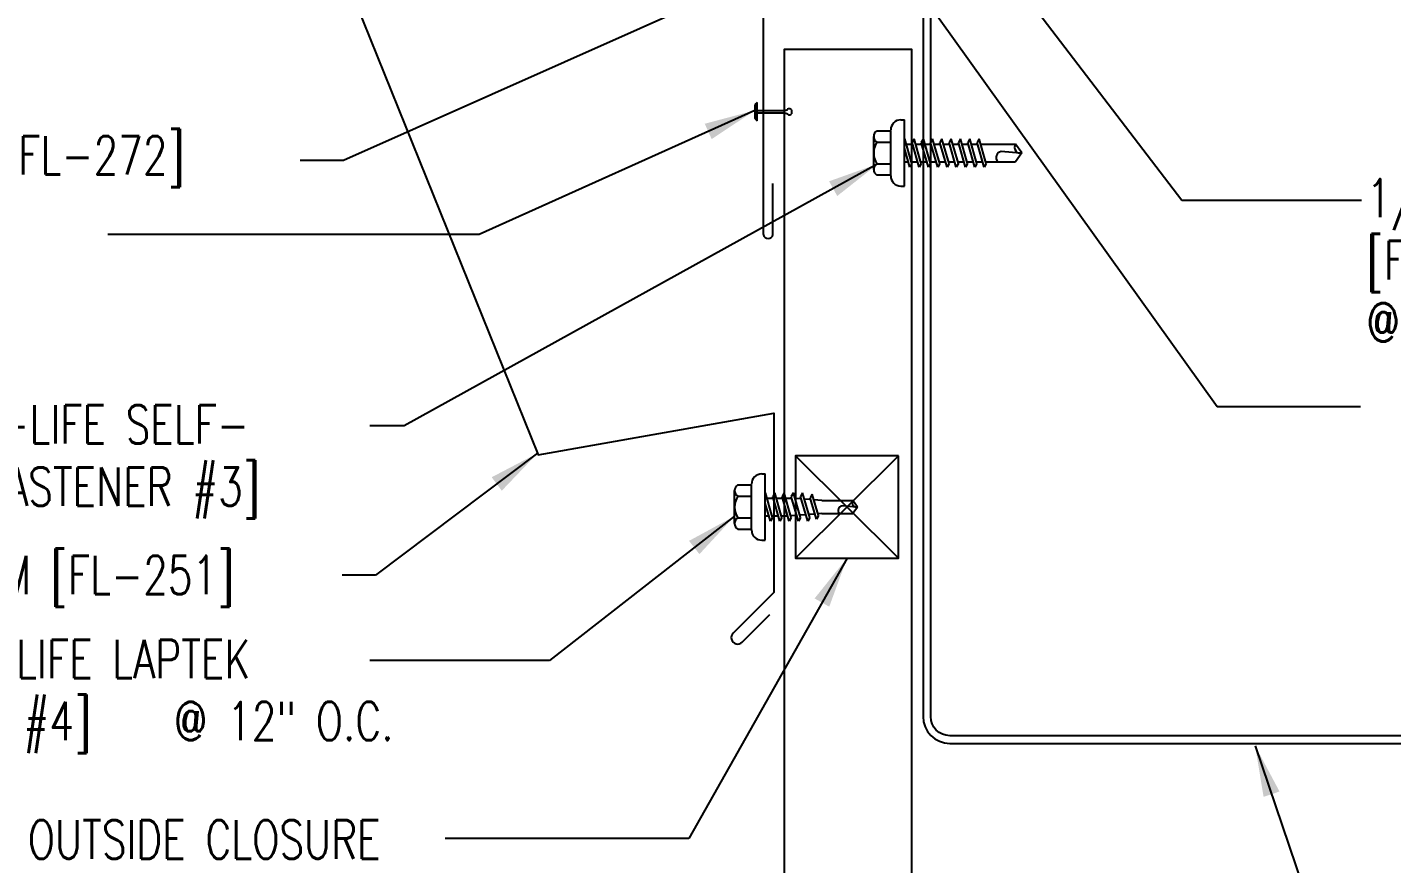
# Model space of a CAD drawing. Header units: inches. Extents: x 1.3 to 41.3, y 3.2 to 47.8.
# Drawn here: x 15.41 to 28.75, y 12.72 to 20.89 of the extents above; entities that cross this region are included whole.
import ezdxf

# ---------------------------------------------------------------- set-up
doc = ezdxf.new("R2010")
doc.units = ezdxf.units.IN
doc.header["$MEASUREMENT"] = 0
for name, color, linetype in [('CLO', 3, 'Continuous'), ('FASTENER', 9, 'Continuous'), ('PANEL', 11, 'Continuous'), ('STLA', 12, 'Continuous'), ('TEXT', 2, 'Continuous'), ('TRIM', 6, 'Continuous')]:
    doc.layers.add(name, color=color, linetype=linetype)
doc.styles.add('TEXT1', font='ROMANS.shx', dxfattribs={"width": 0.75, "height": 0.375})
doc.dimstyles.new('DETAIL$7', dxfattribs={"dimscale": 4, "dimtxt": 0.09375, "dimasz": 0.125, "dimexe": 0.0625, "dimexo": 0.125, "dimgap": 0.0625, "dimtad": 1, "dimdec": 4, "dimzin": 3, "dimdsep": 46, "dimlunit": 4, "dimtxsty": 'TEXT1', "dimblk": 'ARCHTICK', "dimcen": 0.0625, "dimclrd": 7, "dimclre": 7, "dimclrt": 2, "dimadec": 0, "dimazin": 0, "dimtfac": 0.59375, "dimtdec": 4, "dimtmove": 0, "dimatfit": 3, "dimfxl": 0, "dimfrac": 2, "dimtolj": 1, "dimtzin": 3, "dimarcsym": 0})

# ---------------------------------------------------------------- blocks, each defined once
blk = doc.blocks.new('_ArchTick')
at = {"color": 0, "linetype": 'ByBlock', "const_width": 0.15}
blk.add_lwpolyline([(-0.5, -0.5), (0.5, 0.5)], dxfattribs=at)
blk = doc.blocks.new('MB_DW4')
at = {"layer": 'FASTENER'}
for p, q in [((-0.217, 0.305), (-0.217, 0.171)), ((-0.163, 0.337), (0.159, 0.337)), ((-0.108, 0.305), (-0.108, 0.171)), ((0.105, 0.305), (0.105, 0.171)), ((0.214, 0.305), (0.214, 0.171)), ((-0.226, 0.171), (0.214, 0.171)), ((-0.326, 0.071), (-0.326, 0.037)), ((-0.326, 0.037), (0.322, 0.037)), ((-0.141, -0.014), (0.037, 0.037)), ((-0.105, -0.034), (0.137, 0.035)), ((-0.088, 0.037), (-0.088, 0.001)), ((-0.088, 0.037), (0.085, 0.037)), ((0.085, 0.037), (0.134, 0.037)), ((0.085, 0.02), (0.085, -0.041)), ((0.137, 0.035), (0.134, 0.037)), ((0.322, 0.071), (0.322, 0.037)), ((-0.105, -0.034), (-0.141, -0.014)), ((-0.141, -0.105), (0.102, -0.036)), ((-0.105, -0.125), (-0.141, -0.105)), ((-0.141, -0.196), (0.102, -0.127)), ((-0.105, -0.125), (0.137, -0.056)), ((-0.088, -0.029), (-0.088, -0.09)), ((-0.088, -0.12), (-0.088, -0.181)), ((0.085, -0.071), (0.085, -0.131)), ((0.137, -0.056), (0.102, -0.036)), ((0.137, -0.147), (0.102, -0.127)), ((-0.105, -0.216), (-0.141, -0.196)), ((-0.141, -0.287), (0.102, -0.217)), ((-0.105, -0.216), (0.137, -0.147)), ((-0.105, -0.307), (0.137, -0.238)), ((-0.084, -0.27), (-0.088, -0.211)), ((0.077, -0.315), (0.082, -0.253)), ((0.084, -0.223), (0.085, -0.211)), ((0.085, -0.162), (0.085, -0.211)), ((0.137, -0.238), (0.102, -0.217)), ((-0.105, -0.307), (-0.141, -0.287)), ((-0.141, -0.378), (0.102, -0.308)), ((-0.105, -0.398), (-0.141, -0.378)), ((-0.105, -0.398), (0.137, -0.328)), ((-0.078, -0.36), (-0.082, -0.3)), ((-0.071, -0.449), (-0.075, -0.389)), ((0.071, -0.408), (0.075, -0.346)), ((0.137, -0.328), (0.102, -0.308)), ((-0.122, -0.463), (0.089, -0.403)), ((-0.086, -0.483), (-0.122, -0.463)), ((-0.086, -0.483), (0.124, -0.423)), ((-0.066, -0.516), (-0.069, -0.478)), ((-0.066, -0.516), (-0.066, -0.82)), ((0.063, -0.515), (0.068, -0.439)), ((0.063, -0.516), (0.063, -0.82)), ((0.124, -0.423), (0.089, -0.403)), ((-0.003, -0.854), (0.009, -0.714)), ((-0.002, -0.866), (-0.066, -0.82)), ((-0.002, -0.866), (0.063, -0.82))]:
    blk.add_line(p, q, dxfattribs=at)
for centre, radius, start, end in [((-0.163, 0.274), 0.0628, 29.8754, 150.1246), ((-0.002, 0.141), 0.196, 56.9974, 123.0026), ((0.159, 0.274), 0.0628, 29.8754, 150.1246), ((-0.226, 0.071), 0.1, 90, 180), ((0.222, 0.071), 0.1, 0, 90), ((0.073, -0.516), 0.01, 175.9484, 180), ((-0.036, -0.723), 0.0461, 11.1445, 130.906), ((0.039, -0.855), 0.0422, 55.4585, 194.8454)]:
    blk.add_arc(centre, radius, start, end, dxfattribs=at)
blk = doc.blocks.new('FD-F4')
at = {"layer": 'TEXT', "style": 'TEXT1', "width": 0.75}
for s, p in [('1/4-14 x 7/8 LONG-LIFE LAPTEK', (0.0047, -0.0408)), ('W/WASHER [FASTENER #4]', (0.0047, -0.1926))]:
    blk.add_text(s, height=0.09375, dxfattribs=at).set_placement(p)
blk.add_attdef('(QUANTITY)', (1.4847, -0.1926), '', height=0.0938, dxfattribs=at)
at = {"layer": 'TEXT', "style": 'TEXT1', "flags": 1}
for tag, p in [('Color', (0.0624, -0.4349)), ('Calc', (0.0624, -0.4349)), ('Opt1', (0.0624, -0.4349)), ('Opt2', (0.0624, -0.4349)), ('Opt3', (0.0624, -0.4349)), ('Description', (0.0624, -0.4349)), ('Multiple', (0.0624, -0.4349)), ('Part', (0.0624, -0.4349)), ('Spare1', (0.0624, -0.6224)), ('Spare2', (0.0624, -0.6224)), ('Spare3', (0.0624, -0.6224)), ('Spare4', (0.0624, -0.6224)), ('Spare5', (0.0624, -0.6224)), ('Spare6', (0.0624, -0.6224)), ('Spare7', (0.0624, -0.6224)), ('Spare8', (0.0624, -0.6224)), ('Spare9', (0.0624, -0.6224)), ('Spare10', (0.0624, -0.6224))]:
    blk.add_attdef(tag, p, '', height=0.0938, dxfattribs=at)
blk = doc.blocks.new('A$C5A8876CE')
at = {"layer": 'TRIM'}
for p, q in [((-3.343, 4.993), (0.104, 5.601)), ((-3.343, 0.993), (-3.343, 4.993)), ((-3.249, 0.993), (-3.249, 1.493))]:
    blk.add_line(p, q, dxfattribs=at)
blk.add_arc((-3.296, 1.001), 0.0475, 189.1159, 350.8841, dxfattribs=at)
blk = doc.blocks.new('fz2')
at = {"layer": 'FASTENER'}
for p, q in [((-0.215, 0.305), (-0.215, 0.171)), ((-0.161, 0.337), (0.161, 0.337)), ((-0.107, 0.305), (-0.107, 0.171)), ((0.107, 0.305), (0.107, 0.171)), ((0.215, 0.305), (0.215, 0.171)), ((-0.224, 0.171), (0.215, 0.171)), ((-0.324, 0.071), (-0.324, 0.037)), ((-0.324, 0.037), (0.324, 0.037)), ((-0.139, -0.016), (0.046, 0.037)), ((-0.104, -0.036), (0.139, 0.033)), ((-0.086, 0.037), (0.086, 0.037)), ((-0.086, 0.037), (-0.086, -0.001)), ((0.086, 0.037), (0.133, 0.037)), ((0.086, 0.018), (0.086, -0.042)), ((0.139, 0.033), (0.133, 0.037)), ((0.324, 0.071), (0.324, 0.037)), ((-0.104, -0.036), (-0.139, -0.016)), ((-0.139, -0.107), (0.104, -0.038)), ((-0.104, -0.127), (-0.139, -0.107)), ((-0.139, -0.198), (0.104, -0.128)), ((-0.104, -0.127), (0.139, -0.058)), ((-0.086, -0.031), (-0.086, -0.092)), ((-0.086, -0.122), (-0.086, -0.183)), ((0.086, -0.073), (0.086, -0.133)), ((0.139, -0.058), (0.104, -0.038)), ((0.139, -0.149), (0.104, -0.128)), ((-0.104, -0.218), (-0.139, -0.198)), ((-0.139, -0.289), (0.104, -0.219)), ((-0.104, -0.218), (0.139, -0.149)), ((-0.104, -0.309), (0.139, -0.239)), ((-0.086, -0.213), (-0.086, -0.274)), ((0.086, -0.164), (0.086, -0.224)), ((0.086, -0.255), (0.086, -0.315)), ((0.139, -0.239), (0.104, -0.219)), ((-0.104, -0.309), (-0.139, -0.289)), ((-0.139, -0.38), (0.104, -0.31)), ((-0.104, -0.4), (-0.139, -0.38)), ((-0.104, -0.4), (0.139, -0.33)), ((-0.086, -0.304), (-0.086, -0.364)), ((-0.086, -0.395), (-0.086, -0.455)), ((0.086, -0.345), (0.086, -0.406)), ((0.139, -0.33), (0.104, -0.31)), ((-0.139, -0.47), (0.104, -0.401)), ((-0.104, -0.491), (-0.139, -0.47)), ((-0.139, -0.561), (0.104, -0.492)), ((-0.104, -0.491), (0.139, -0.421)), ((-0.104, -0.581), (0.139, -0.512)), ((-0.086, -0.486), (-0.086, -0.546)), ((0.086, -0.436), (0.086, -0.497)), ((0.086, -0.527), (0.086, -0.588)), ((0.139, -0.421), (0.104, -0.401)), ((0.139, -0.512), (0.104, -0.492)), ((-0.104, -0.581), (-0.139, -0.561)), ((-0.139, -0.652), (0.104, -0.583)), ((-0.104, -0.672), (-0.139, -0.652)), ((-0.104, -0.672), (0.139, -0.603)), ((-0.086, -0.577), (-0.086, -0.637)), ((0.086, -0.618), (0.086, -0.679)), ((0.139, -0.603), (0.104, -0.583)), ((-0.139, -0.743), (0.104, -0.674)), ((-0.104, -0.763), (-0.139, -0.743)), ((-0.104, -0.763), (0.139, -0.694)), ((-0.086, -0.667), (-0.086, -0.728)), ((-0.086, -0.758), (-0.086, -1.05)), ((0.086, -0.709), (0.086, -1.05)), ((0.139, -0.694), (0.104, -0.674)), ((-0.002, -1.095), (0.014, -0.909)), ((0, -1.111), (-0.086, -1.05)), ((0, -1.111), (0.086, -1.05))]:
    blk.add_line(p, q, dxfattribs=at)
for centre, radius, start, end in [((-0.161, 0.274), 0.0628, 29.8754, 150.1246), ((0, 0.141), 0.196, 56.9974, 123.0026), ((0.161, 0.274), 0.0628, 29.8754, 150.1246), ((-0.224, 0.071), 0.1, 90, 180), ((0.224, 0.071), 0.1, 0, 90), ((-0.046, -0.921), 0.0615, 11.1445, 130.906), ((0.054, -1.097), 0.0563, 55.4585, 194.8454)]:
    blk.add_arc(centre, radius, start, end, dxfattribs=at)
blk = doc.blocks.new('FD-F3')
at = {"layer": 'TEXT', "style": 'TEXT1', "width": 0.75}
for s, p in [('12-14 x 1 1/4 LONG-LIFE SELF-', (0.0047, -0.0408)), ('DRILLER W/WASHER [FASTENER #3]', (0.0047, -0.1926))]:
    blk.add_text(s, height=0.09375, dxfattribs=at).set_placement(p)
blk.add_attdef('(QUANTITY)', (0.0047, -0.3444), '', height=0.0938, dxfattribs=at)
blk = doc.blocks.new('FD-F14')
at = {"layer": 'TEXT', "style": 'TEXT1', "width": 0.75}
for s, p in [('1/8 x 3/16 POP RIVET', (0.0047, -0.0408)), ('[FASTENER #14]', (0.0047, -0.1926))]:
    blk.add_text(s, height=0.09375, dxfattribs=at).set_placement(p)
blk.add_attdef('(QUANTITY)', (0.0047, -0.3444), '', height=0.0938, dxfattribs=at)
blk = doc.blocks.new('fm3')
at = {"layer": 'FASTENER', "color": 12}
for p, q in [((-0.035, 0.018), (0.144, 0.018)), ((0.115, 0.04), (-0.006, 0.04)), ((0.043, 0.018), (0.043, -0.243)), ((0.067, 0.018), (0.067, -0.243)), ((0.035, -0.32), (0.075, -0.32))]:
    blk.add_line(p, q, dxfattribs=at)
for centre, radius, start, end in [((0.055, -0.066), 0.123, 119.4777, 136.6143), ((0.055, -0.066), 0.123, 43.3857, 60.5223), ((-0.02, -0.243), 0.0625, 323.7655, 0), ((0.129, -0.243), 0.0625, 180, 216.2345), ((0.055, -0.297), 0.03, 143.7655, 228.4038), ((0.055, -0.297), 0.03, 311.5962, 36.2345)]:
    blk.add_arc(centre, radius, start, end, dxfattribs=at)

msp = doc.modelspace()

# ---------------------------------------------------------------- linework, layer by layer
at = {"layer": 'CLO', "linetype": 'Continuous'}
for p, q in [((22.91997, 16.70579), (23.92877, 15.70579)), ((23.92877, 16.70579), (22.91997, 15.70579))]:
    msp.add_line(p, q, dxfattribs=at)
msp.add_lwpolyline([(23.92877, 16.70579), (22.91997, 16.70579), (22.91997, 15.70579), (23.92877, 15.70579)], close=True, dxfattribs=at)
at = {"layer": 'PANEL'}
msp.add_lwpolyline([(24.05867, 7.19676), (24.05867, 20.67467), (22.80867, 20.67467), (22.80867, 7.19676)], dxfattribs=at)
at = {"layer": 'STLA'}
msp.add_lwpolyline([(29.27353, 21.72888), (29.13673, 22.50471, 0.41421356), (28.83298, 22.71739), (24.38383, 21.93289, 0.36397023), (24.16716, 21.67467), (24.16716, 14.15688, 0.41421356), (24.42936, 13.89468), (28.90496, 13.89468, 0.41421356), (29.16716, 14.15688), (29.16716, 14.94468), (29.09246, 14.94468), (29.09246, 14.15688, -0.41421356), (28.90496, 13.96938), (24.42936, 13.96938, -0.41421356), (24.24186, 14.15688), (24.24186, 21.67467, -0.36397023), (24.3968, 21.85932), (28.84595, 22.64383, -0.41421356), (29.06316, 22.49174), (29.19996, 21.71591)], format="xyb", close=True, dxfattribs=at)
at = {"layer": 'TRIM'}
msp.add_lwpolyline([(20.99075, 22.4582), (20.90092, 22.9025), (18.9313, 22.55521), (18.62579, 21.11788), (20.40517, 16.71376), (22.70821, 17.11985), (22.70821, 15.36985), (22.31046, 14.9721, 1), (22.39885, 14.88371), (22.67038, 15.15524)], format="xyb", dxfattribs=at)

# ---------------------------------------------------------------- block references
at = {"layer": 'FASTENER'}
for name, p, rotation in [('fm3', (22.56326, 20.01166), 90), ('fz2', (24.02224, 19.66379), 90), ('MB_DW4', (22.66124, 16.20579), 90.00000000000001)]:
    msp.add_blockref(name, p, dxfattribs=dict(at, rotation=rotation))
at = {"layer": 'TEXT', "xscale": 4, "yscale": 4, "zscale": 4}
for name, p, values in [('FD-F14', (28.48496, 19.19913), {'(QUANTITY)': '@ 5\'-0" O.C.'}), ('FD-F4', (10.90515, 14.69453), {'(QUANTITY)': '@ 12" O.C.'})]:
    msp.add_blockref(name, p, dxfattribs=at).add_auto_attribs(values)
msp.add_blockref('FD-F3', (10.86797, 16.98687), dxfattribs=at)
at = {"layer": 'TRIM'}
msp.add_blockref('A$C5A8876CE', (25.94899, 17.87417), dxfattribs=at)

# ---------------------------------------------------------------- texts
at = {"layer": 'TEXT', "style": 'TEXT1', "width": 0.75}
for s, p in [('BOX PANEL CAP TRIM [FL-272]', (10.89768, 19.45468)), ('SCULPTURED EAVE TRIM [FL-251]', (10.92475, 15.35235)), ('OUTSIDE CLOSURE', (15.4149, 12.76758))]:
    msp.add_text(s, height=0.375, dxfattribs=at).set_placement(p)

# ---------------------------------------------------------------- leaders
for points in [[(23.91582, 22.84392), (26.69736, 19.203), (28.45579, 19.203)], [(22.6059, 21.41756), (18.49966, 19.59064), (18.07676, 19.59064)], [(22.52286, 20.07954), (19.82623, 18.86776), (16.19778, 18.86776)], [(23.72613, 19.55725), (19.0933, 16.99582), (18.75851, 16.99582)], [(20.39868, 16.72983), (18.81274, 15.53688), (18.48699, 15.53688)], [(22.32467, 16.11564), (20.51386, 14.7049), (18.75845, 14.7049)]]:
    msp.add_leader(points, dimstyle='DETAIL$7')
at = {"layer": 'TEXT'}
for points in [[(23.3542, 22.33264), (27.04295, 17.18795), (28.44557, 17.18795)], [(23.42437, 15.70579), (21.87792, 12.96546), (19.49421, 12.96546)], [(27.41448, 13.87146), (27.87716, 12.50443), (28.52369, 12.50443)]]:
    msp.add_leader(points, dimstyle='DETAIL$7', dxfattribs=at)

doc.saveas('drawing.dxf')
